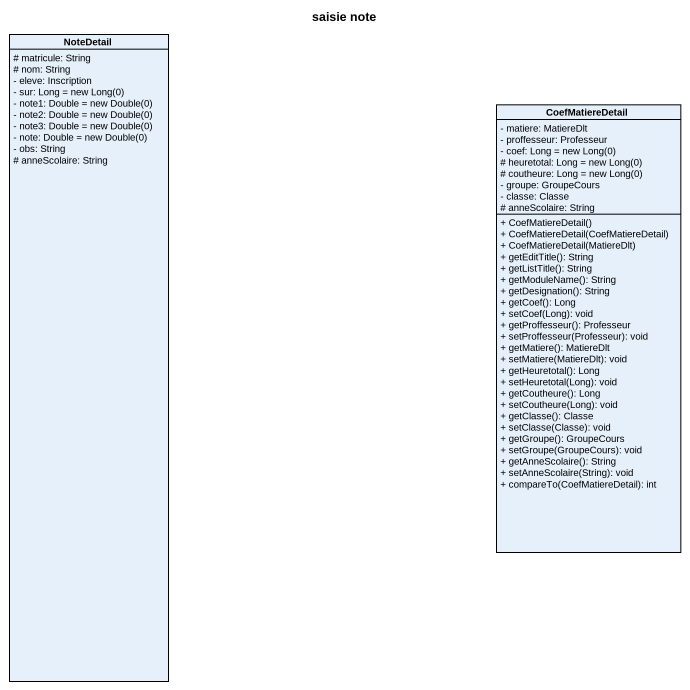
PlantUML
@startuml
title saisie note
hide circle
hide empty members
skinparam classAttributeIconSize 0
class NoteDetail {
  # matricule: String
  # nom: String
  - eleve: Inscription
  {field} - sur: Long = new Long(0)
  {field} - note1: Double = new Double(0)
  {field} - note2: Double = new Double(0)
  {field} - note3: Double = new Double(0)
  {field} - note: Double = new Double(0)
  - obs: String
  # anneScolaire: String
}
class CoefMatiereDetail {
  - matiere: MatiereDlt
  - proffesseur: Professeur
  {field} - coef: Long = new Long(0)
  {field} # heuretotal: Long = new Long(0)
  {field} # coutheure: Long = new Long(0)
  - groupe: GroupeCours
  - classe: Classe
  # anneScolaire: String
  + CoefMatiereDetail()
  + CoefMatiereDetail(CoefMatiereDetail)
  + CoefMatiereDetail(MatiereDlt)
  + getEditTitle(): String
  + getListTitle(): String
  + getModuleName(): String
  + getDesignation(): String
  + getCoef(): Long
  + setCoef(Long): void
  + getProffesseur(): Professeur
  + setProffesseur(Professeur): void
  + getMatiere(): MatiereDlt
  + setMatiere(MatiereDlt): void
  + getHeuretotal(): Long
  + setHeuretotal(Long): void
  + getCoutheure(): Long
  + setCoutheure(Long): void
  + getClasse(): Classe
  + setClasse(Classe): void
  + getGroupe(): GroupeCours
  + setGroupe(GroupeCours): void
  + getAnneScolaire(): String
  + setAnneScolaire(String): void
  + compareTo(CoefMatiereDetail): int
}
@enduml
